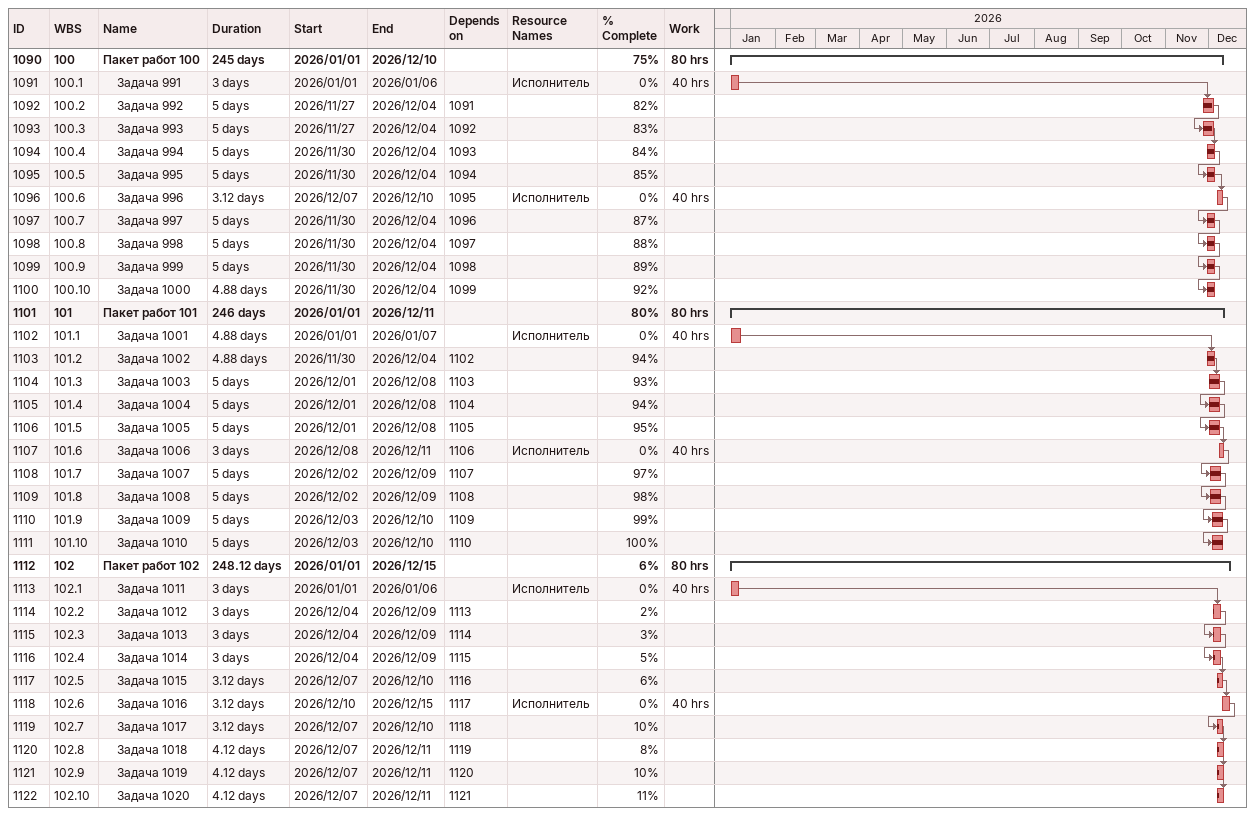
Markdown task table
| ID | WBS | Task | Duration | Start | Finish | Predecessors | Resources | % complete | Work (h) |
|---|---|---|---|---|---|---|---|---|---|
| 1090 | 100 | **Пакет работ 100** | 245d | 2026-01-01 | 2026-12-10 |  |  | 75 | 80 |
| 1091 | 100.1 | Задача 991 | 3d | 2026-01-01 | 2026-01-06 |  | Исполнитель | 0 | 40 |
| 1092 | 100.2 | Задача 992 | 5d | 2026-11-27 | 2026-12-04 | 1091 |  | 82 |  |
| 1093 | 100.3 | Задача 993 | 5d | 2026-11-27 | 2026-12-04 | 1092 |  | 83 |  |
| 1094 | 100.4 | Задача 994 | 5d | 2026-11-30 | 2026-12-04 | 1093 |  | 84 |  |
| 1095 | 100.5 | Задача 995 | 5d | 2026-11-30 | 2026-12-04 | 1094 |  | 85 |  |
| 1096 | 100.6 | Задача 996 | 3.12d | 2026-12-07 | 2026-12-10 | 1095 | Исполнитель | 0 | 40 |
| 1097 | 100.7 | Задача 997 | 5d | 2026-11-30 | 2026-12-04 | 1096 |  | 87 |  |
| 1098 | 100.8 | Задача 998 | 5d | 2026-11-30 | 2026-12-04 | 1097 |  | 88 |  |
| 1099 | 100.9 | Задача 999 | 5d | 2026-11-30 | 2026-12-04 | 1098 |  | 89 |  |
| 1100 | 100.10 | Задача 1000 | 4.88d | 2026-11-30 | 2026-12-04 | 1099 |  | 92 |  |
| 1101 | 101 | **Пакет работ 101** | 246d | 2026-01-01 | 2026-12-11 |  |  | 80 | 80 |
| 1102 | 101.1 | Задача 1001 | 4.88d | 2026-01-01 | 2026-01-07 |  | Исполнитель | 0 | 40 |
| 1103 | 101.2 | Задача 1002 | 4.88d | 2026-11-30 | 2026-12-04 | 1102 |  | 94 |  |
| 1104 | 101.3 | Задача 1003 | 5d | 2026-12-01 | 2026-12-08 | 1103 |  | 93 |  |
| 1105 | 101.4 | Задача 1004 | 5d | 2026-12-01 | 2026-12-08 | 1104 |  | 94 |  |
| 1106 | 101.5 | Задача 1005 | 5d | 2026-12-01 | 2026-12-08 | 1105 |  | 95 |  |
| 1107 | 101.6 | Задача 1006 | 3d | 2026-12-08 | 2026-12-11 | 1106 | Исполнитель | 0 | 40 |
| 1108 | 101.7 | Задача 1007 | 5d | 2026-12-02 | 2026-12-09 | 1107 |  | 97 |  |
| 1109 | 101.8 | Задача 1008 | 5d | 2026-12-02 | 2026-12-09 | 1108 |  | 98 |  |
| 1110 | 101.9 | Задача 1009 | 5d | 2026-12-03 | 2026-12-10 | 1109 |  | 99 |  |
| 1111 | 101.10 | Задача 1010 | 5d | 2026-12-03 | 2026-12-10 | 1110 |  | 100 |  |
| 1112 | 102 | **Пакет работ 102** | 248.12d | 2026-01-01 | 2026-12-15 |  |  | 6 | 80 |
| 1113 | 102.1 | Задача 1011 | 3d | 2026-01-01 | 2026-01-06 |  | Исполнитель | 0 | 40 |
| 1114 | 102.2 | Задача 1012 | 3d | 2026-12-04 | 2026-12-09 | 1113 |  | 2 |  |
| 1115 | 102.3 | Задача 1013 | 3d | 2026-12-04 | 2026-12-09 | 1114 |  | 3 |  |
| 1116 | 102.4 | Задача 1014 | 3d | 2026-12-04 | 2026-12-09 | 1115 |  | 5 |  |
| 1117 | 102.5 | Задача 1015 | 3.12d | 2026-12-07 | 2026-12-10 | 1116 |  | 6 |  |
| 1118 | 102.6 | Задача 1016 | 3.12d | 2026-12-10 | 2026-12-15 | 1117 | Исполнитель | 0 | 40 |
| 1119 | 102.7 | Задача 1017 | 3.12d | 2026-12-07 | 2026-12-10 | 1118 |  | 10 |  |
| 1120 | 102.8 | Задача 1018 | 4.12d | 2026-12-07 | 2026-12-11 | 1119 |  | 8 |  |
| 1121 | 102.9 | Задача 1019 | 4.12d | 2026-12-07 | 2026-12-11 | 1120 |  | 10 |  |
| 1122 | 102.10 | Задача 1020 | 4.12d | 2026-12-07 | 2026-12-11 | 1121 |  | 11 |  |
